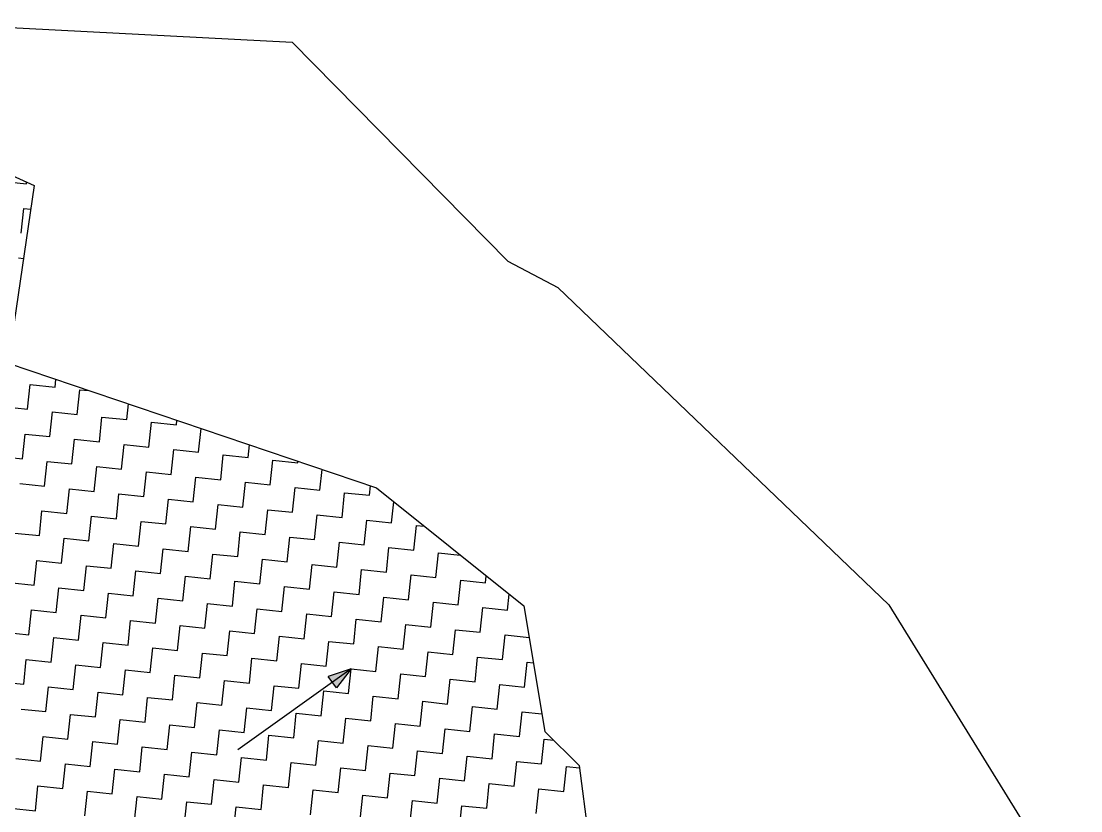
# Model space of a CAD drawing. Header units: metres. Extents: x 280481 to 282577, y 2046849 to 2049552.
# Drawn here: x 281837.7 to 282284, y 2049128.6 to 2049461.3 of the extents above; entities that cross this region are included whole.
import ezdxf

# ---------------------------------------------------------------- set-up
doc = ezdxf.new("R2010")
doc.units = ezdxf.units.M
doc.layers.add('POLY_HATCH', color=12, linetype='Continuous')
doc.layers.add('V_BOUND_LINE', color=7, linetype='Continuous')

# ---------------------------------------------------------------- blocks, each defined once
blk = doc.blocks.new('1253645985')
h = blk.add_hatch(color=256)
h.paths.add_polyline_path([(281417.32, 2049003.84), (281417.66, 2049003.21), (281419.39, 2049004.94)])
h.paths.add_polyline_path([(281419.39, 2049004.94), (281416.99, 2049004.47), (281417.32, 2049003.84)])
for points in [[(281419.39, 2049004.94), (281406.96, 2048998.33)], [(281419.39, 2049004.94), (281416.99, 2049004.47)], [(281419.39, 2049004.94), (281417.66, 2049003.21)], [(281417.66, 2049003.21), (281416.99, 2049004.47)]]:
    blk.add_lwpolyline(points)
at = {"layer": 'POLY_HATCH'}
for p, q in [((281385.24, 2049063.15), (281394.12, 2049057.59)), ((281394.12, 2049057.59), (281389.13, 2049040.13)), ((281389.13, 2049040.13), (281424.34, 2049022.72)), ((281424.34, 2049022.72), (281437.53, 2049008.92)), ((281437.53, 2049008.92), (281437.95, 2048996.08)), ((281437.95, 2048996.08), (281440.92, 2048992.2)), ((281440.92, 2048992.2), (281440.9, 2048979.41))]:
    blk.add_line(p, q, dxfattribs=at)
at = {"layer": 'POLY_HATCH', "linetype": 'Continuous'}
for p, q in [((281390.92, 2049058.46), (281393.36, 2049057.87)), ((281393.36, 2049057.87), (281393.4, 2049058.03)), ((281392.18, 2049052.98), (281392.77, 2049055.42)), ((281392.77, 2049055.42), (281393.45, 2049055.26)), ((281391.59, 2049050.53), (281392.07, 2049050.42)), ((281390.47, 2049035.26), (281391.07, 2049037.71)), ((281391.07, 2049037.71), (281393.51, 2049037.11)), ((281393.51, 2049037.11), (281393.7, 2049037.87)), ((281388.03, 2049035.85), (281390.47, 2049035.26)), ((281395.37, 2049034.07), (281395.96, 2049036.52)), ((281395.96, 2049036.52), (281396.86, 2049036.3)), ((281392.33, 2049032.22), (281392.92, 2049034.67)), ((281392.92, 2049034.67), (281395.37, 2049034.07)), ((281400.26, 2049032.89), (281400.63, 2049034.44)), ((281389.29, 2049030.37), (281389.88, 2049032.81)), ((281389.88, 2049032.81), (281392.33, 2049032.22)), ((281397.22, 2049031.04), (281397.81, 2049033.48)), ((281397.81, 2049033.48), (281400.26, 2049032.89)), ((281394.18, 2049029.18), (281394.77, 2049031.63)), ((281394.77, 2049031.63), (281397.22, 2049031.04)), ((281402.11, 2049029.85), (281402.71, 2049032.3)), ((281402.71, 2049032.3), (281405.15, 2049031.7)), ((281405.15, 2049031.7), (281405.26, 2049032.15)), ((281386.84, 2049030.96), (281389.29, 2049030.37)), ((281407.01, 2049028.66), (281407.57, 2049031.01)), ((281391.14, 2049027.33), (281391.73, 2049029.77)), ((281391.73, 2049029.77), (281394.18, 2049029.18)), ((281399.07, 2049028), (281399.67, 2049030.44)), ((281399.67, 2049030.44), (281402.11, 2049029.85)), ((281396.03, 2049026.14), (281396.63, 2049028.59)), ((281396.63, 2049028.59), (281399.07, 2049028)), ((281403.97, 2049026.81), (281404.56, 2049029.26)), ((281404.56, 2049029.26), (281407.01, 2049028.66)), ((281411.9, 2049027.48), (281412.2, 2049028.72)), ((281388.7, 2049027.92), (281391.14, 2049027.33)), ((281400.93, 2049024.96), (281401.52, 2049027.4)), ((281401.52, 2049027.4), (281403.97, 2049026.81)), ((281408.86, 2049025.62), (281409.45, 2049028.07)), ((281409.45, 2049028.07), (281411.9, 2049027.48)), ((281392.99, 2049024.29), (281393.59, 2049026.74)), ((281393.59, 2049026.74), (281396.03, 2049026.14)), ((281405.82, 2049023.77), (281406.41, 2049026.22)), ((281406.41, 2049026.22), (281408.86, 2049025.62)), ((281413.75, 2049024.44), (281414.35, 2049026.88)), ((281414.35, 2049026.88), (281416.79, 2049026.29)), ((281416.79, 2049026.29), (281416.83, 2049026.43)), ((281397.89, 2049023.1), (281398.48, 2049025.55)), ((281398.48, 2049025.55), (281400.93, 2049024.96)), ((281418.65, 2049023.25), (281419.14, 2049025.29)), ((281389.96, 2049022.44), (281390.55, 2049024.88)), ((281390.55, 2049024.88), (281392.99, 2049024.29)), ((281402.78, 2049021.92), (281403.37, 2049024.36)), ((281403.37, 2049024.36), (281405.82, 2049023.77)), ((281410.71, 2049022.58), (281411.31, 2049025.03)), ((281411.31, 2049025.03), (281413.75, 2049024.44)), ((281387.51, 2049023.03), (281389.96, 2049022.44)), ((281394.85, 2049021.25), (281395.44, 2049023.7)), ((281395.44, 2049023.7), (281397.89, 2049023.1)), ((281407.67, 2049020.73), (281408.27, 2049023.18)), ((281408.27, 2049023.18), (281410.71, 2049022.58)), ((281415.61, 2049021.4), (281416.2, 2049023.84)), ((281416.2, 2049023.84), (281418.65, 2049023.25)), ((281423.54, 2049022.07), (281423.76, 2049023)), ((281399.74, 2049020.06), (281400.33, 2049022.51)), ((281400.33, 2049022.51), (281402.78, 2049021.92)), ((281412.57, 2049019.55), (281413.16, 2049021.99)), ((281413.16, 2049021.99), (281415.61, 2049021.4)), ((281420.5, 2049020.21), (281421.09, 2049022.66)), ((281421.09, 2049022.66), (281423.54, 2049022.07)), ((281391.81, 2049019.4), (281392.4, 2049021.84)), ((281392.4, 2049021.84), (281394.85, 2049021.25)), ((281404.63, 2049018.88), (281405.23, 2049021.32)), ((281405.23, 2049021.32), (281407.67, 2049020.73)), ((281425.39, 2049019.03), (281425.89, 2049021.09)), ((281388.77, 2049017.54), (281389.36, 2049019.99)), ((281389.36, 2049019.99), (281391.81, 2049019.4)), ((281396.7, 2049018.21), (281397.29, 2049020.66)), ((281397.29, 2049020.66), (281399.74, 2049020.06)), ((281409.53, 2049017.69), (281410.12, 2049020.14)), ((281410.12, 2049020.14), (281412.57, 2049019.55)), ((281417.46, 2049018.36), (281418.05, 2049020.81)), ((281418.05, 2049020.81), (281420.5, 2049020.21)), ((281393.66, 2049016.36), (281394.26, 2049018.8)), ((281394.26, 2049018.8), (281396.7, 2049018.21)), ((281401.59, 2049017.02), (281402.19, 2049019.47)), ((281402.19, 2049019.47), (281404.63, 2049018.88)), ((281414.42, 2049016.51), (281415.01, 2049018.95)), ((281415.01, 2049018.95), (281417.46, 2049018.36)), ((281422.35, 2049017.17), (281422.95, 2049019.62)), ((281422.95, 2049019.62), (281425.39, 2049019.03)), ((281386.32, 2049018.14), (281388.77, 2049017.54)), ((281406.49, 2049015.84), (281407.08, 2049018.28)), ((281407.08, 2049018.28), (281409.53, 2049017.69)), ((281419.31, 2049015.32), (281419.91, 2049017.77)), ((281419.91, 2049017.77), (281422.35, 2049017.17)), ((281427.25, 2049015.99), (281427.84, 2049018.43)), ((281427.84, 2049018.43), (281428.61, 2049018.25)), ((281390.62, 2049014.5), (281391.22, 2049016.95)), ((281391.22, 2049016.95), (281393.66, 2049016.36)), ((281398.56, 2049015.17), (281399.15, 2049017.62)), ((281399.15, 2049017.62), (281401.59, 2049017.02)), ((281411.38, 2049014.65), (281411.97, 2049017.1)), ((281411.97, 2049017.1), (281414.42, 2049016.51)), ((281424.21, 2049014.13), (281424.8, 2049016.58)), ((281424.8, 2049016.58), (281427.25, 2049015.99)), ((281395.52, 2049013.32), (281396.11, 2049015.76)), ((281396.11, 2049015.76), (281398.56, 2049015.17)), ((281403.45, 2049013.98), (281404.04, 2049016.43)), ((281404.04, 2049016.43), (281406.49, 2049015.84)), ((281416.27, 2049013.47), (281416.87, 2049015.91)), ((281416.87, 2049015.91), (281419.31, 2049015.32)), ((281387.58, 2049012.65), (281388.18, 2049015.1)), ((281388.18, 2049015.1), (281390.62, 2049014.5)), ((281400.41, 2049012.13), (281401, 2049014.58)), ((281401, 2049014.58), (281403.45, 2049013.98)), ((281408.34, 2049012.8), (281408.93, 2049015.25)), ((281408.93, 2049015.25), (281411.38, 2049014.65)), ((281421.17, 2049012.28), (281421.76, 2049014.73)), ((281421.76, 2049014.73), (281424.21, 2049014.13)), ((281429.1, 2049012.95), (281429.69, 2049015.39)), ((281429.69, 2049015.39), (281431.84, 2049014.87)), ((281392.48, 2049011.46), (281393.07, 2049013.91)), ((281393.07, 2049013.91), (281395.52, 2049013.32)), ((281405.3, 2049010.95), (281405.89, 2049013.39)), ((281405.89, 2049013.39), (281408.34, 2049012.8)), ((281413.23, 2049011.61), (281413.83, 2049014.06)), ((281413.83, 2049014.06), (281416.27, 2049013.47)), ((281426.06, 2049011.09), (281426.65, 2049013.54)), ((281426.65, 2049013.54), (281429.1, 2049012.95)), ((281385.14, 2049013.24), (281387.58, 2049012.65)), ((281397.37, 2049010.28), (281397.96, 2049012.72)), ((281397.96, 2049012.72), (281400.41, 2049012.13)), ((281418.13, 2049010.43), (281418.72, 2049012.87)), ((281418.72, 2049012.87), (281421.17, 2049012.28)), ((281430.95, 2049009.91), (281431.54, 2049012.35)), ((281431.54, 2049012.35), (281433.99, 2049011.76)), ((281433.99, 2049011.76), (281434.16, 2049012.45)), ((281389.44, 2049009.61), (281390.03, 2049012.06)), ((281390.03, 2049012.06), (281392.48, 2049011.46)), ((281402.26, 2049009.09), (281402.86, 2049011.54)), ((281402.86, 2049011.54), (281405.3, 2049010.95)), ((281410.19, 2049009.76), (281410.79, 2049012.21)), ((281410.79, 2049012.21), (281413.23, 2049011.61)), ((281423.02, 2049009.24), (281423.61, 2049011.69)), ((281423.61, 2049011.69), (281426.06, 2049011.09)), ((281386.4, 2049007.76), (281386.99, 2049010.2)), ((281386.99, 2049010.2), (281389.44, 2049009.61)), ((281394.33, 2049008.42), (281394.92, 2049010.87)), ((281394.92, 2049010.87), (281397.37, 2049010.28)), ((281407.16, 2049007.91), (281407.75, 2049010.35)), ((281407.75, 2049010.35), (281410.19, 2049009.76)), ((281415.09, 2049008.57), (281415.68, 2049011.02)), ((281415.68, 2049011.02), (281418.13, 2049010.43)), ((281427.91, 2049008.05), (281428.51, 2049010.5)), ((281428.51, 2049010.5), (281430.95, 2049009.91)), ((281435.84, 2049008.72), (281436.22, 2049010.29)), ((281399.22, 2049007.24), (281399.82, 2049009.68)), ((281399.82, 2049009.68), (281402.26, 2049009.09)), ((281412.05, 2049006.72), (281412.64, 2049009.17)), ((281412.64, 2049009.17), (281415.09, 2049008.57)), ((281419.98, 2049007.39), (281420.57, 2049009.83)), ((281420.57, 2049009.83), (281423.02, 2049009.24)), ((281432.81, 2049006.87), (281433.4, 2049009.32)), ((281433.4, 2049009.32), (281435.84, 2049008.72)), ((281383.95, 2049008.35), (281386.4, 2049007.76)), ((281391.29, 2049006.57), (281391.88, 2049009.02)), ((281391.88, 2049009.02), (281394.33, 2049008.42)), ((281404.12, 2049006.05), (281404.71, 2049008.5)), ((281404.71, 2049008.5), (281407.16, 2049007.91)), ((281424.87, 2049006.2), (281425.47, 2049008.65)), ((281425.47, 2049008.65), (281427.91, 2049008.05)), ((281388.25, 2049004.72), (281388.84, 2049007.16)), ((281388.84, 2049007.16), (281391.29, 2049006.57)), ((281396.18, 2049005.38), (281396.78, 2049007.83)), ((281396.78, 2049007.83), (281399.22, 2049007.24)), ((281409.01, 2049004.87), (281409.6, 2049007.31)), ((281409.6, 2049007.31), (281412.05, 2049006.72)), ((281416.94, 2049005.53), (281417.53, 2049007.98)), ((281417.53, 2049007.98), (281419.98, 2049007.39)), ((281429.77, 2049005.02), (281430.36, 2049007.46)), ((281430.36, 2049007.46), (281432.81, 2049006.87)), ((281393.14, 2049003.53), (281393.74, 2049005.98)), ((281393.74, 2049005.98), (281396.18, 2049005.38)), ((281401.08, 2049004.2), (281401.67, 2049006.65)), ((281401.67, 2049006.65), (281404.12, 2049006.05)), ((281413.9, 2049003.68), (281414.49, 2049006.13)), ((281414.49, 2049006.13), (281416.94, 2049005.53)), ((281421.83, 2049004.35), (281422.43, 2049006.79)), ((281422.43, 2049006.79), (281424.87, 2049006.2)), ((281434.66, 2049003.83), (281435.25, 2049006.28)), ((281435.25, 2049006.28), (281437.63, 2049005.7)), ((281385.8, 2049005.31), (281388.25, 2049004.72)), ((281405.97, 2049003.01), (281406.56, 2049005.46)), ((281406.56, 2049005.46), (281409.01, 2049004.87)), ((281418.79, 2049002.49), (281419.39, 2049004.94)), ((281419.39, 2049004.94), (281421.83, 2049004.35)), ((281426.73, 2049003.16), (281427.32, 2049005.61)), ((281427.32, 2049005.61), (281429.77, 2049005.02)), ((281390.1, 2049001.68), (281390.7, 2049004.12)), ((281390.7, 2049004.12), (281393.14, 2049003.53)), ((281398.04, 2049002.35), (281398.63, 2049004.79)), ((281398.63, 2049004.79), (281401.08, 2049004.2)), ((281410.86, 2049001.83), (281411.46, 2049004.27)), ((281411.46, 2049004.27), (281413.9, 2049003.68)), ((281423.69, 2049001.31), (281424.28, 2049003.76)), ((281424.28, 2049003.76), (281426.73, 2049003.16)), ((281431.62, 2049001.98), (281432.21, 2049004.42)), ((281432.21, 2049004.42), (281434.66, 2049003.83)), ((281395, 2049000.49), (281395.59, 2049002.94)), ((281395.59, 2049002.94), (281398.04, 2049002.35)), ((281402.93, 2049001.16), (281403.52, 2049003.61)), ((281403.52, 2049003.61), (281405.97, 2049003.01)), ((281415.75, 2049000.64), (281416.35, 2049003.09)), ((281416.35, 2049003.09), (281418.79, 2049002.49)), ((281436.51, 2049000.79), (281437.11, 2049003.24)), ((281437.11, 2049003.24), (281437.72, 2049003.09)), ((281387.07, 2048999.82), (281387.66, 2049002.27)), ((281387.66, 2049002.27), (281390.1, 2049001.68)), ((281399.89, 2048999.31), (281400.48, 2049001.75)), ((281400.48, 2049001.75), (281402.93, 2049001.16)), ((281407.82, 2048999.97), (281408.42, 2049002.42)), ((281408.42, 2049002.42), (281410.86, 2049001.83)), ((281420.65, 2048999.46), (281421.24, 2049001.9)), ((281421.24, 2049001.9), (281423.69, 2049001.31)), ((281428.58, 2049000.12), (281429.17, 2049002.57)), ((281429.17, 2049002.57), (281431.62, 2049001.98)), ((281391.96, 2048998.64), (281392.55, 2049001.09)), ((281392.55, 2049001.09), (281395, 2049000.49)), ((281404.78, 2048998.12), (281405.38, 2049000.57)), ((281405.38, 2049000.57), (281407.82, 2048999.97)), ((281412.72, 2048998.79), (281413.31, 2049001.23)), ((281413.31, 2049001.23), (281415.75, 2049000.64)), ((281425.54, 2048998.27), (281426.13, 2049000.72)), ((281426.13, 2049000.72), (281428.58, 2049000.12)), ((281433.47, 2048998.94), (281434.07, 2049001.38)), ((281434.07, 2049001.38), (281436.51, 2049000.79)), ((281384.62, 2049000.42), (281387.07, 2048999.82)), ((281396.85, 2048997.45), (281397.44, 2048999.9)), ((281397.44, 2048999.9), (281399.89, 2048999.31)), ((281417.61, 2048997.6), (281418.2, 2049000.05)), ((281418.2, 2049000.05), (281420.65, 2048999.46)), ((281430.43, 2048997.08), (281431.03, 2048999.53)), ((281431.03, 2048999.53), (281433.47, 2048998.94)), ((281388.92, 2048996.79), (281389.51, 2048999.23)), ((281389.51, 2048999.23), (281391.96, 2048998.64)), ((281401.74, 2048996.27), (281402.34, 2048998.71)), ((281402.34, 2048998.71), (281404.78, 2048998.12)), ((281409.68, 2048996.93), (281410.27, 2048999.38)), ((281410.27, 2048999.38), (281412.72, 2048998.79)), ((281422.5, 2048996.42), (281423.09, 2048998.86)), ((281423.09, 2048998.86), (281425.54, 2048998.27)), ((281385.88, 2048994.93), (281386.47, 2048997.38)), ((281386.47, 2048997.38), (281388.92, 2048996.79)), ((281393.81, 2048995.6), (281394.4, 2048998.05)), ((281394.4, 2048998.05), (281396.85, 2048997.45)), ((281406.64, 2048995.08), (281407.23, 2048997.53)), ((281407.23, 2048997.53), (281409.68, 2048996.93)), ((281414.57, 2048995.75), (281415.16, 2048998.19)), ((281415.16, 2048998.19), (281417.61, 2048997.6)), ((281427.39, 2048995.23), (281427.99, 2048997.68)), ((281427.99, 2048997.68), (281430.43, 2048997.08)), ((281435.33, 2048995.9), (281435.92, 2048998.34)), ((281435.92, 2048998.34), (281437.89, 2048997.87)), ((281398.7, 2048994.41), (281399.3, 2048996.86)), ((281399.3, 2048996.86), (281401.74, 2048996.27)), ((281411.53, 2048993.89), (281412.12, 2048996.34)), ((281412.12, 2048996.34), (281414.57, 2048995.75)), ((281419.46, 2048994.56), (281420.05, 2048997.01)), ((281420.05, 2048997.01), (281422.5, 2048996.42)), ((281432.29, 2048994.04), (281432.88, 2048996.49)), ((281432.88, 2048996.49), (281435.33, 2048995.9)), ((281383.43, 2048995.52), (281385.88, 2048994.93)), ((281390.77, 2048993.75), (281391.37, 2048996.19)), ((281391.37, 2048996.19), (281393.81, 2048995.6)), ((281403.6, 2048993.23), (281404.19, 2048995.67)), ((281404.19, 2048995.67), (281406.64, 2048995.08)), ((281424.35, 2048993.38), (281424.95, 2048995.82)), ((281424.95, 2048995.82), (281427.39, 2048995.23)), ((281437.18, 2048992.86), (281437.77, 2048995.3)), ((281437.77, 2048995.3), (281438.72, 2048995.07)), ((281395.67, 2048992.56), (281396.26, 2048995.01)), ((281396.26, 2048995.01), (281398.7, 2048994.41)), ((281408.49, 2048992.04), (281409.08, 2048994.49)), ((281409.08, 2048994.49), (281411.53, 2048993.89)), ((281416.42, 2048992.71), (281417.02, 2048995.16)), ((281417.02, 2048995.16), (281419.46, 2048994.56)), ((281429.25, 2048992.19), (281429.84, 2048994.64)), ((281429.84, 2048994.64), (281432.29, 2048994.04)), ((281400.56, 2048991.37), (281401.15, 2048993.82)), ((281401.15, 2048993.82), (281403.6, 2048993.23)), ((281413.38, 2048990.86), (281413.98, 2048993.3)), ((281413.98, 2048993.3), (281416.42, 2048992.71)), ((281421.32, 2048991.52), (281421.91, 2048993.97)), ((281421.91, 2048993.97), (281424.35, 2048993.38)), ((281434.14, 2048991), (281434.73, 2048993.45)), ((281434.73, 2048993.45), (281437.18, 2048992.86)), ((281405.45, 2048990.19), (281406.04, 2048992.63)), ((281406.04, 2048992.63), (281408.49, 2048992.04)), ((281418.28, 2048989.67), (281418.87, 2048992.12)), ((281418.87, 2048992.12), (281421.32, 2048991.52)), ((281426.21, 2048990.34), (281426.8, 2048992.78)), ((281426.8, 2048992.78), (281429.25, 2048992.19)), ((281439.03, 2048989.82), (281439.63, 2048992.26)), ((281439.63, 2048992.26), (281440.92, 2048991.95)), ((281423.17, 2048988.48), (281423.76, 2048990.93)), ((281423.76, 2048990.93), (281426.21, 2048990.34)), ((281431.1, 2048989.15), (281431.69, 2048991.6)), ((281431.69, 2048991.6), (281434.14, 2048991)), ((281435.99, 2048987.97), (281436.59, 2048990.41)), ((281436.59, 2048990.41), (281439.03, 2048989.82)), ((281428.06, 2048987.3), (281428.65, 2048989.74)), ((281428.65, 2048989.74), (281431.1, 2048989.15))]:
    blk.add_line(p, q, dxfattribs=at)
at = {"layer": 'V_BOUND_LINE'}
for p, q in [((281382.16, 2049075.93), (281421.87, 2049068.49)), ((281421.87, 2049068.49), (281440.52, 2049043.69)), ((281440.52, 2049043.69), (281445.18, 2049040.38)), ((281445.18, 2049040.38), (281474.09, 2049004.16)), ((281474.09, 2049004.16), (281489.14, 2048970.49))]:
    blk.add_line(p, q, dxfattribs=at)

msp = doc.modelspace()

# ---------------------------------------------------------------- block references
at = {"xscale": 4.169557230487542, "yscale": 4.169557230487542, "zscale": 4.169557230487542, "rotation": 7.59882752245663}
msp.add_blockref('1253645985', (248638.58, -6574393.58), dxfattribs=at)

doc.saveas('drawing.dxf')
